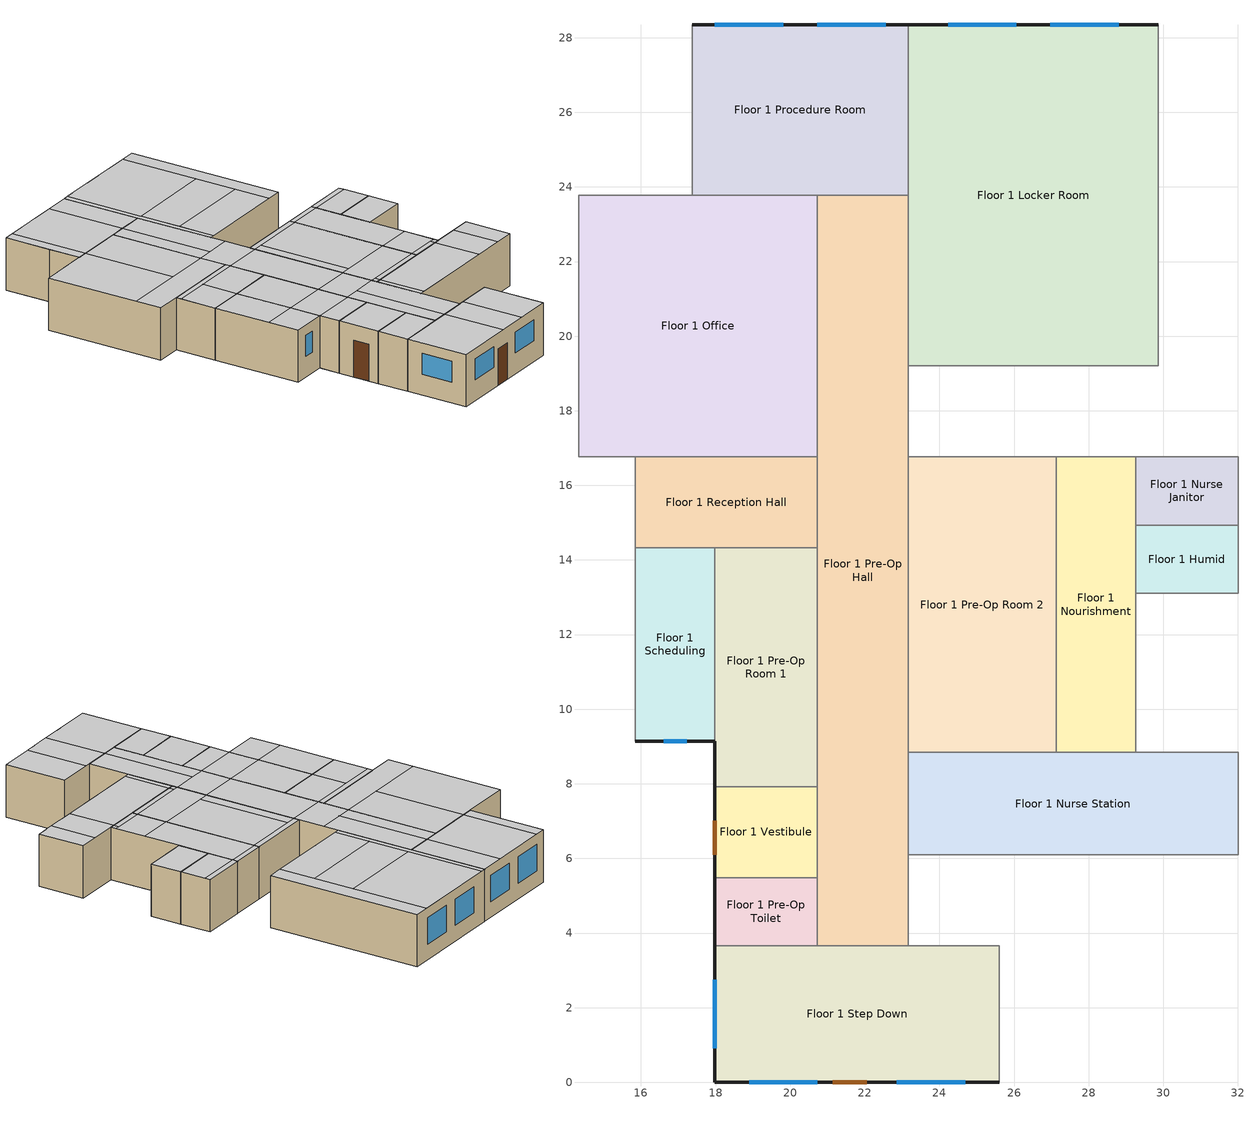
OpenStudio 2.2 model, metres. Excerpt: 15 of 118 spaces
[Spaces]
Floor 1 Vestibule
 floor ground: 20.73,7.92 20.73,5.49 17.98,5.49 17.98,7.92 z0
 wall outside: 17.98,7.92 17.98,5.49 z0:3.05
 wall to Floor 1 Pre-Op Hall: 20.73,5.49 20.73,7.92 z0:3.05
 wall to Floor 1 Pre-Op Room 1: 20.73,7.92 17.98,7.92 z0:3.05
 wall to Floor 1 Pre-Op Toilet: 17.98,5.49 20.73,5.49 z0:3.05
 door: 17.98,7.01 17.98,6.1 z0:2.13
 ceiling to Floor 2 Exam 1: 20.73,5.49 20.73,7.92 17.98,7.92 17.98,5.49 z3.05
Floor 1 Scheduling
 floor ground: 17.98,14.33 17.98,9.14 15.85,9.14 15.85,14.33 z0
 wall outside: 15.85,9.14 17.98,9.14 z0:3.05
 wall to Floor 1 Reception: 15.85,14.33 15.85,9.14 z0:3.05
 wall to Floor 1 Pre-Op Room 1: 17.98,9.14 17.98,14.33 z0:3.05
 wall to Floor 1 Reception Hall: 17.98,14.33 15.85,14.33 z0:3.05
 window: 16.61,9.14 17.22,9.14 z1.22:2.44
 ceiling to Floor 2 Reception Toilet: 17.98,10.97 17.98,14.33 15.85,14.33 15.85,10.97 z3.05
 ceiling to Floor 2 Reception Hall: 17.98,9.14 17.98,10.97 15.85,10.97 15.85,9.14 z3.05
Floor 1 Pre-Op Room 1
 floor ground: 20.73,14.33 20.73,7.92 17.98,7.92 17.98,14.33 z0
 wall outside: 17.98,9.14 17.98,7.92 z0:3.05
 wall to Floor 1 Reception Hall: 20.73,14.33 17.98,14.33 z0:3.05
 wall to Floor 1 Pre-Op Hall: 20.73,7.92 20.73,14.33 z0:3.05
 ceiling to Floor 2 Scheduling 2: 20.73,10.97 20.73,14.33 17.98,14.33 17.98,10.97 z3.05
 ceiling to Floor 2 Reception Hall: 20.73,9.14 20.73,10.97 17.98,10.97 17.98,9.14 z3.05
 ceiling to Floor 2 Exam 1: 20.73,7.92 20.73,9.14 17.98,9.14 17.98,7.92 z3.05
Floor 1 Pre-Op Hall
 floor ground: 23.16,23.77 23.16,3.66 20.73,3.66 20.73,23.77 z0
 wall to Floor 1 Nurse Hall: 23.16,3.66 23.16,6.1 z0:3.05
 wall to Floor 1 Office: 20.73,23.77 20.73,16.76 z0:3.05
 wall to Floor 1 Locker Room Hall: 23.16,16.76 23.16,19.2 z0:3.05
 wall to Floor 1 Pre-Op Room 2: 23.16,8.84 23.16,16.76 z0:3.05
 wall to Floor 1 Procedure Room: 23.16,23.77 20.73,23.77 z0:3.05
 wall to Floor 1 Nurse Station: 23.16,6.1 23.16,8.84 z0:3.05
 wall to Floor 1 Step Down: 20.73,3.66 23.16,3.66 z0:3.05
 wall to Floor 1 Locker Room: 23.16,19.2 23.16,23.77 z0:3.05
 wall to Floor 1 Pre-Op Toilet: 20.73,5.49 20.73,3.66 z0:3.05
 wall to Floor 1 Reception Hall: 20.73,16.76 20.73,14.33 z0:3.05
 ceiling to Floor 2 Exam 1: 21.64,3.66 21.64,9.14 20.73,9.14 20.73,3.66 z3.05
 ceiling to Floor 2 Exam Hall 1: 23.16,3.66 23.16,9.14 21.64,9.14 21.64,3.66 z3.05
 ceiling to Floor 2 Work Hall: 23.16,16.46 23.16,18.29 20.73,18.29 20.73,16.46 z3.05
 ceiling to Floor 2 Exam Hall 6: 23.16,18.29 23.16,23.77 21.64,23.77 21.64,18.29 z3.05
 ceiling to Floor 2 Exam 9: 21.64,18.29 21.64,23.77 20.73,23.77 20.73,18.29 z3.05
 ceiling to Floor 2 Scheduling 2: 23.16,10.97 23.16,16.46 20.73,16.46 20.73,10.97 z3.05
 ceiling to Floor 2 Reception Hall: 23.16,9.14 23.16,10.97 20.73,10.97 20.73,9.14 z3.05
Floor 1 Procedure Room
 floor ground: 23.16,28.35 23.16,23.77 17.37,23.77 17.37,28.35 z0
 wall outside: 23.16,28.35 17.37,28.35 z0:3.05
 wall to Floor 1 Locker Room: 23.16,23.77 23.16,28.35 z0:3.05
 wall to Floor 1 MRI Hall: 17.37,25.6 17.37,23.77 z0:3.05
 wall to Floor 1 Office: 17.37,23.77 20.73,23.77 z0:3.05
 wall to Floor 1 MRI Toilet: 17.37,28.35 17.37,25.6 z0:3.05
 window: 19.81,28.35 17.98,28.35 / 22.56,28.35 20.73,28.35 z0.91:2.44
 ceiling to Floor 2 Work: 17.98,23.77 17.98,28.35 17.37,28.35 17.37,23.77 z3.05
 ceiling to Floor 2 Exam Hall 6: 23.16,23.77 23.16,28.35 21.64,28.35 21.64,23.77 z3.05
 ceiling to Floor 2 Exam 9: 21.64,23.77 21.64,28.35 17.98,28.35 17.98,23.77 z3.05
Floor 1 Pre-Op Room 2
 floor ground: 27.13,16.76 27.13,8.84 23.16,8.84 23.16,16.76 z0
 wall to Floor 1 Nurse Station: 23.16,8.84 27.13,8.84 z0:3.05
 wall to Floor 1 Locker Room Hall: 27.13,16.76 23.16,16.76 z0:3.05
 wall to Floor 1 Nourishment: 27.13,8.84 27.13,16.76 z0:3.05
 ceiling to Floor 2 Work Hall: 27.13,16.46 27.13,16.76 23.16,16.76 23.16,16.46 z3.05
 ceiling to Floor 2 Exam Hall 1: 23.47,8.84 23.47,9.14 23.16,9.14 23.16,8.84 z3.05
 ceiling to Floor 2 Exam 2: 27.13,8.84 27.13,9.14 23.47,9.14 23.47,8.84 z3.05
 ceiling to Floor 2 Reception Hall: 27.13,9.14 27.13,10.97 23.16,10.97 23.16,9.14 z3.05
 ceiling to Floor 2 Scheduling 2: 23.77,10.97 23.77,16.46 23.16,16.46 23.16,10.97 z3.05
 ceiling to Floor 2 X-Ray: 27.13,10.97 27.13,16.46 23.77,16.46 23.77,10.97 z3.05
Floor 1 Locker Room
 floor ground: 29.87,28.35 29.87,19.2 23.16,19.2 23.16,28.35 z0
 wall outside: 29.87,28.35 23.16,28.35 z0:3.05
 wall to Floor 1 Locker Room Hall: 23.16,19.2 29.87,19.2 z0:3.05
 wall to Floor 1 Lounge: 29.87,19.2 29.87,28.35 z0:3.05
 window: 28.8,28.35 26.97,28.35 / 26.06,28.35 24.23,28.35 z0.91:2.44
 ceiling to Floor 2 Exam Hall 5: 29.87,19.2 29.87,28.35 28.96,28.35 28.96,19.2 z3.05
 ceiling to Floor 2 Exam 8: 28.96,23.77 28.96,28.35 23.47,28.35 23.47,23.77 z3.05
 ceiling to Floor 2 Exam Hall 6: 23.47,19.2 23.47,28.35 23.16,28.35 23.16,19.2 z3.05
 ceiling to Floor 2 Nurse Station 2: 28.96,19.2 28.96,21.34 23.47,21.34 23.47,19.2 z3.05
 ceiling to Floor 2 Storage 3: 28.96,21.34 28.96,23.77 23.47,23.77 23.47,21.34 z3.05
Floor 1 Nurse Station
 floor ground: 32,8.84 32,6.1 23.16,6.1 23.16,8.84 z0
 wall to Floor 1 Nurse Hall: 23.16,6.1 32,6.1 z0:3.05
 wall to Floor 1 Clean: 32,8.84 29.26,8.84 z0:3.05
 wall to Floor 1 Nourishment: 29.26,8.84 27.13,8.84 z0:3.05
 wall to Floor 1 PACU: 32,6.1 32,8.84 z0:3.05
 ceiling to Floor 2 Exam Hall 2: 30.78,6.1 30.78,8.84 28.96,8.84 28.96,6.1 z3.05
 ceiling to Floor 2 Exam Hall 1: 23.47,6.1 23.47,8.84 23.16,8.84 23.16,6.1 z3.05
 ceiling to Floor 2 Exam 3: 32,6.1 32,8.84 30.78,8.84 30.78,6.1 z3.05
 ceiling to Floor 2 Exam 2: 28.96,6.1 28.96,8.84 23.47,8.84 23.47,6.1 z3.05
Floor 1 Pre-Op Toilet
 floor ground: 20.73,5.49 20.73,3.66 17.98,3.66 17.98,5.49 z0
 wall outside: 17.98,5.49 17.98,3.66 z0:3.05
 wall to Floor 1 Step Down: 17.98,3.66 20.73,3.66 z0:3.05
 ceiling to Floor 2 Exam 1: 20.73,3.66 20.73,5.49 17.98,5.49 17.98,3.66 z3.05
Floor 1 Office
 floor ground: 20.73,23.77 20.73,16.76 14.33,16.76 14.33,23.77 z0
 wall to Floor 1 MRI Hall: 17.37,23.77 14.33,23.77 z0:3.05
 wall to Floor 1 Reception: 14.33,23.77 14.33,16.76 15.85,16.76 z0:3.05
 wall to Floor 1 Reception Hall: 15.85,16.76 20.73,16.76 z0:3.05
 ceiling to Floor 2 Work Hall: 20.73,16.76 20.73,18.29 14.33,18.29 14.33,16.76 z3.05
 ceiling to Floor 2 Exam 9: 20.73,18.29 20.73,23.77 17.98,23.77 17.98,18.29 z3.05
 ceiling to Floor 2 Work: 17.98,18.29 17.98,23.77 14.33,23.77 14.33,18.29 z3.05
Floor 1 Nourishment
 floor ground: 29.26,16.76 29.26,8.84 27.13,8.84 27.13,16.76 z0
 wall to Floor 1 Nurse Janitor: 29.26,14.94 29.26,16.76 z0:3.05
 wall to Floor 1 Humid: 29.26,13.11 29.26,14.94 z0:3.05
 wall to Floor 1 Locker Room Hall: 29.26,16.76 27.13,16.76 z0:3.05
 wall to Floor 1 Clean: 29.26,8.84 29.26,13.11 z0:3.05
 ceiling to Floor 2 X-Ray: 29.26,10.97 29.26,16.46 27.13,16.46 27.13,10.97 z3.05
 ceiling to Floor 2 Exam 2: 28.96,8.84 28.96,9.14 27.13,9.14 27.13,8.84 z3.05
 ceiling to Floor 2 Reception Hall: 29.26,9.14 29.26,10.97 27.13,10.97 27.13,9.14 z3.05
 ceiling to Floor 2 Work Hall: 29.26,16.46 29.26,16.76 27.13,16.76 27.13,16.46 z3.05
 ceiling to Floor 2 Exam Hall 2: 29.26,8.84 29.26,9.14 28.96,9.14 28.96,8.84 z3.05
Floor 1 Humid
 floor ground: 32,14.94 32,13.11 29.26,13.11 29.26,14.94 z0
 wall to Floor 1 Clean: 29.26,13.11 32,13.11 z0:3.05
 wall to Floor 1 Nurse Janitor: 32,14.94 29.26,14.94 z0:3.05
 wall to Floor 1 Sterile Storage: 32,13.11 32,14.94 z0:3.05
 ceiling to Floor 2 X-Ray: 32,13.11 32,14.94 29.26,14.94 29.26,13.11 z3.05
Floor 1 Step Down
 floor ground: 25.6,3.66 25.6,0 17.98,0 17.98,3.66 z0
 wall outside: 17.98,3.66 17.98,0 25.6,0 z0:3.05
 wall to Floor 1 Nurse Hall: 25.6,3.66 23.16,3.66 z0:3.05
 wall to Floor 1 Recovery Room: 25.6,0 25.6,3.66 z0:3.05
 window: 22.86,0 24.69,0 / 18.9,0 20.73,0 / 17.98,2.74 17.98,0.91 z1.22:2.44
 door: 21.14,0 22.06,0 z0:2.13
 ceiling to Floor 2 Exam 1: 21.64,0 21.64,3.66 17.98,3.66 17.98,0 z3.05
 ceiling to Floor 2 Exam Hall 1: 23.47,0 23.47,3.66 21.64,3.66 21.64,0 z3.05
 ceiling to Floor 2 Exam 2: 25.6,0 25.6,3.66 23.47,3.66 23.47,0 z3.05
Floor 1 Reception Hall
 floor ground: 20.73,16.76 20.73,14.33 15.85,14.33 15.85,16.76 z0
 wall to Floor 1 Reception: 15.85,16.76 15.85,14.33 z0:3.05
 ceiling to Floor 2 Work Hall: 20.73,16.46 20.73,16.76 15.85,16.76 15.85,16.46 z3.05
 ceiling to Floor 2 Reception Toilet: 17.98,14.33 17.98,16.46 15.85,16.46 15.85,14.33 z3.05
 ceiling to Floor 2 Scheduling 2: 20.73,14.33 20.73,16.46 17.98,16.46 17.98,14.33 z3.05
Floor 1 Nurse Janitor
 floor ground: 32,16.76 32,14.94 29.26,14.94 29.26,16.76 z0
 wall to Floor 1 Sterile Storage: 32,14.94 32,16.76 z0:3.05
 wall to Floor 1 Locker Room Hall: 32,16.76 29.26,16.76 z0:3.05
 ceiling to Floor 2 Work Hall: 32,16.46 32,16.76 29.26,16.76 29.26,16.46 z3.05
 ceiling to Floor 2 X-Ray: 32,14.94 32,16.46 29.26,16.46 29.26,14.94 z3.05
[Site]
Baltimore Blt Washngtn IntL_MD_USA Design_Conditions: Latitude {deg}=39.17; Longitude {deg}=-76.68; Time Zone {hr}=-5; Elevation {m}=45; Terrain=City
[Building]
DOE Prototype Outpatient: North Axis {deg}=0; Standards Number of Stories=3; Standards Number of Above Ground Stories=3; Standards Building Type=Outpatient
[Space] Building Story=Building Story 1; Part of Total Floor Area=Yes
Name | Space Type | Thermal Zone
Floor 1 Pre-Op Room 2 | Outpatient PreOp | TZ-Floor 1 Pre-Op Room 2
Floor 1 Nurse Janitor | Outpatient Janitor | TZ-Floor 1 Nurse Janitor
Floor 1 Vestibule | Outpatient Hall_infil | TZ-Floor 1 Vestibule
Floor 1 Scheduling | Outpatient Office | TZ-Floor 1 Scheduling
Floor 1 Pre-Op Room 1 | Outpatient PreOp | TZ-Floor 1 Pre-Op Room 1
Floor 1 Nourishment | Outpatient NurseStation | TZ-Floor 1 Nourishment
Floor 1 Pre-Op Hall | Outpatient Hall | TZ-Floor 1 Pre-Op Hall
Floor 1 Procedure Room | Outpatient ProcedureRoom | TZ-Floor 1 Procedure Room
Floor 1 Locker Room | Outpatient LockerRoom | TZ-Floor 1 Locker Room
Floor 1 Nurse Station | Outpatient NurseStation | TZ-Floor 1 Nurse Station
Floor 1 Pre-Op Toilet | Outpatient Toilet | TZ-Floor 1 Pre-Op Toilet
Floor 1 Office | Outpatient Office | TZ-Floor 1 Office
Floor 1 Humid | Outpatient Office | TZ-Floor 1 Humid
Floor 1 Step Down | Outpatient PACU | TZ-Floor 1 Step Down
Floor 1 Reception Hall | Outpatient Hall | TZ-Floor 1 Reception Hall
[BuildingStory]
Building Story 1: Nominal Z Coordinate {m}=0
[ThermalZone] Use Ideal Air Loads=No
TZ-Floor 1 Pre-Op Room 2; TZ-Floor 1 Pre-Op Toilet; TZ-Floor 1 Nurse Janitor; TZ-Floor 1 Scheduling; TZ-Floor 1 Nourishment; TZ-Floor 1 Pre-Op Hall; TZ-Floor 1 Step Down; TZ-Floor 1 Procedure Room; TZ-Floor 1 Reception Hall; TZ-Floor 1 Locker Room; TZ-Floor 1 Nurse Station; TZ-Floor 1 Vestibule; TZ-Floor 1 Office; TZ-Floor 1 Pre-Op Room 1; TZ-Floor 1 Humid
[SpaceType] Standards Building Type=Outpatient
Name | Standards Space Type
Outpatient Hall | Hall
Outpatient Hall_infil | Hall_infil
Outpatient Janitor | Janitor
Outpatient LockerRoom | LockerRoom
Outpatient NurseStation | NurseStation
Outpatient Office | Office
Outpatient PACU | PACU
Outpatient PreOp | PreOp
Outpatient ProcedureRoom | ProcedureRoom
Outpatient Toilet | Toilet
